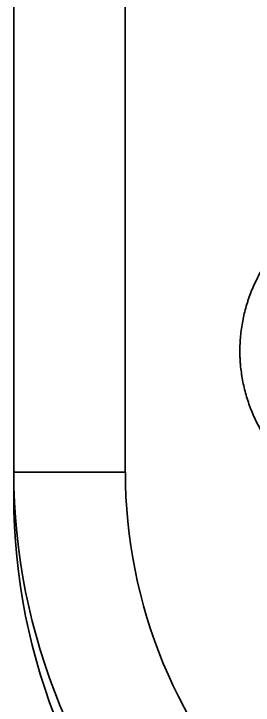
# Model space of a CAD drawing. Header units: millimetres. Extents: x 83 to 1196, y -164 to 735.
# Drawn here: x 599.45 to 610.83, y 25.15 to 57.93 of the extents above; entities that cross this region are included whole.
import ezdxf

# ---------------------------------------------------------------- set-up
doc = ezdxf.new("R2010")
doc.units = ezdxf.units.MM
doc.layers.add('1', color=7, linetype='Continuous', true_color=0xffffff)

msp = doc.modelspace()

# ---------------------------------------------------------------- linework, layer by layer
at = {"layer": '1', "color": 7, "linetype": 'Continuous', "lineweight": 35}
for p, q in [((599.452, 87.023), (599.452, 35.059)), ((604.752, 85.88), (604.752, 36.202)), ((604.752, 36.202), (599.452, 36.202))]:
    msp.add_line(p, q, dxfattribs=at)
for centre, major_axis, ratio in [((628.452, 36.202), (0, 29.011), 0.999613), ((628.452, 36.202), (0, 23.714), 0.999391), ((628.452, 35.059), (0, 29.018), 0.999391)]:
    msp.add_ellipse(centre, major_axis=major_axis, ratio=ratio, start_param=1.570796, end_param=3.141593, dxfattribs=at)
msp.add_open_spline([(617.173, 49.556), (616.93, 49.534), (616.689, 49.5), (616.33, 49.433), (616.21, 49.408), (616.032, 49.365), (615.973, 49.351), (615.855, 49.32), (615.796, 49.303), (615.503, 49.219), (615.273, 49.141), (614.823, 48.964), (614.603, 48.866), (614.172, 48.649), (613.961, 48.53), (613.703, 48.368), (613.652, 48.335), (613.55, 48.268), (613.499, 48.234), (613.349, 48.129), (613.251, 48.057), (612.963, 47.836), (612.779, 47.679), (612.428, 47.35), (612.26, 47.177), (612.021, 46.905), (611.943, 46.812), (611.83, 46.669), (611.793, 46.621), (611.719, 46.524), (611.683, 46.475), (611.505, 46.227), (611.372, 46.023), (611.128, 45.605), (610.905, 45.178), (610.721, 44.73), (610.619, 44.444), (610.599, 44.387), (610.561, 44.271), (610.543, 44.213), (610.489, 44.037), (610.457, 43.92), (610.367, 43.567), (610.271, 43.094), (610.22, 42.615), (610.192, 42.133), (610.189, 41.89), (610.202, 41.585), (610.205, 41.524), (610.213, 41.402), (610.227, 41.22), (610.248, 41.04), (610.298, 40.68), (610.387, 40.206), (610.52, 39.741), (610.637, 39.396), (610.678, 39.282), (610.745, 39.112), (610.768, 39.055), (610.815, 38.942), (610.839, 38.886), (610.963, 38.609), (611.181, 38.176), (611.437, 37.767), (611.713, 37.37), (611.861, 37.178), (612.058, 36.945), (612.098, 36.899), (612.179, 36.808), (612.303, 36.673), (612.43, 36.543), (612.691, 36.291), (612.872, 36.132), (613.249, 35.832), (613.445, 35.692), (613.749, 35.494), (613.853, 35.43), (614.01, 35.338), (614.064, 35.307), (614.17, 35.248), (614.224, 35.219), (614.494, 35.078), (614.714, 34.976), (615.16, 34.792), (615.388, 34.711), (615.85, 34.57), (616.085, 34.51), (616.383, 34.449), (616.443, 34.437), (616.563, 34.416), (616.744, 34.385), (616.925, 34.361), (617.289, 34.323), (617.532, 34.309), (617.777, 34.307)], degree=3, knots=[0, 0, 0, 0, 0.03125, 0.03125, 0.046875, 0.046875, 0.054688, 0.054688, 0.0625, 0.0625, 0.09375, 0.09375, 0.125, 0.125, 0.15625, 0.15625, 0.164063, 0.164063, 0.171875, 0.171875, 0.1875, 0.1875, 0.21875, 0.21875, 0.25, 0.25, 0.265625, 0.265625, 0.273438, 0.273438, 0.28125, 0.28125, 0.3125, 0.3125, 0.34375, 0.375, 0.375, 0.382813, 0.382813, 0.390625, 0.390625, 0.40625, 0.40625, 0.4375, 0.46875, 0.46875, 0.5, 0.5, 0.507813, 0.507813, 0.515625, 0.53125, 0.53125, 0.5625, 0.59375, 0.59375, 0.609375, 0.609375, 0.617188, 0.617188, 0.625, 0.625, 0.65625, 0.6875, 0.6875, 0.71875, 0.71875, 0.726563, 0.726563, 0.734375, 0.75, 0.75, 0.78125, 0.78125, 0.8125, 0.8125, 0.828125, 0.828125, 0.835938, 0.835938, 0.84375, 0.84375, 0.875, 0.875, 0.90625, 0.90625, 0.9375, 0.9375, 0.945313, 0.945313, 0.953125, 0.96875, 0.96875, 1, 1, 1, 1], dxfattribs=at)

doc.saveas('drawing.dxf')
